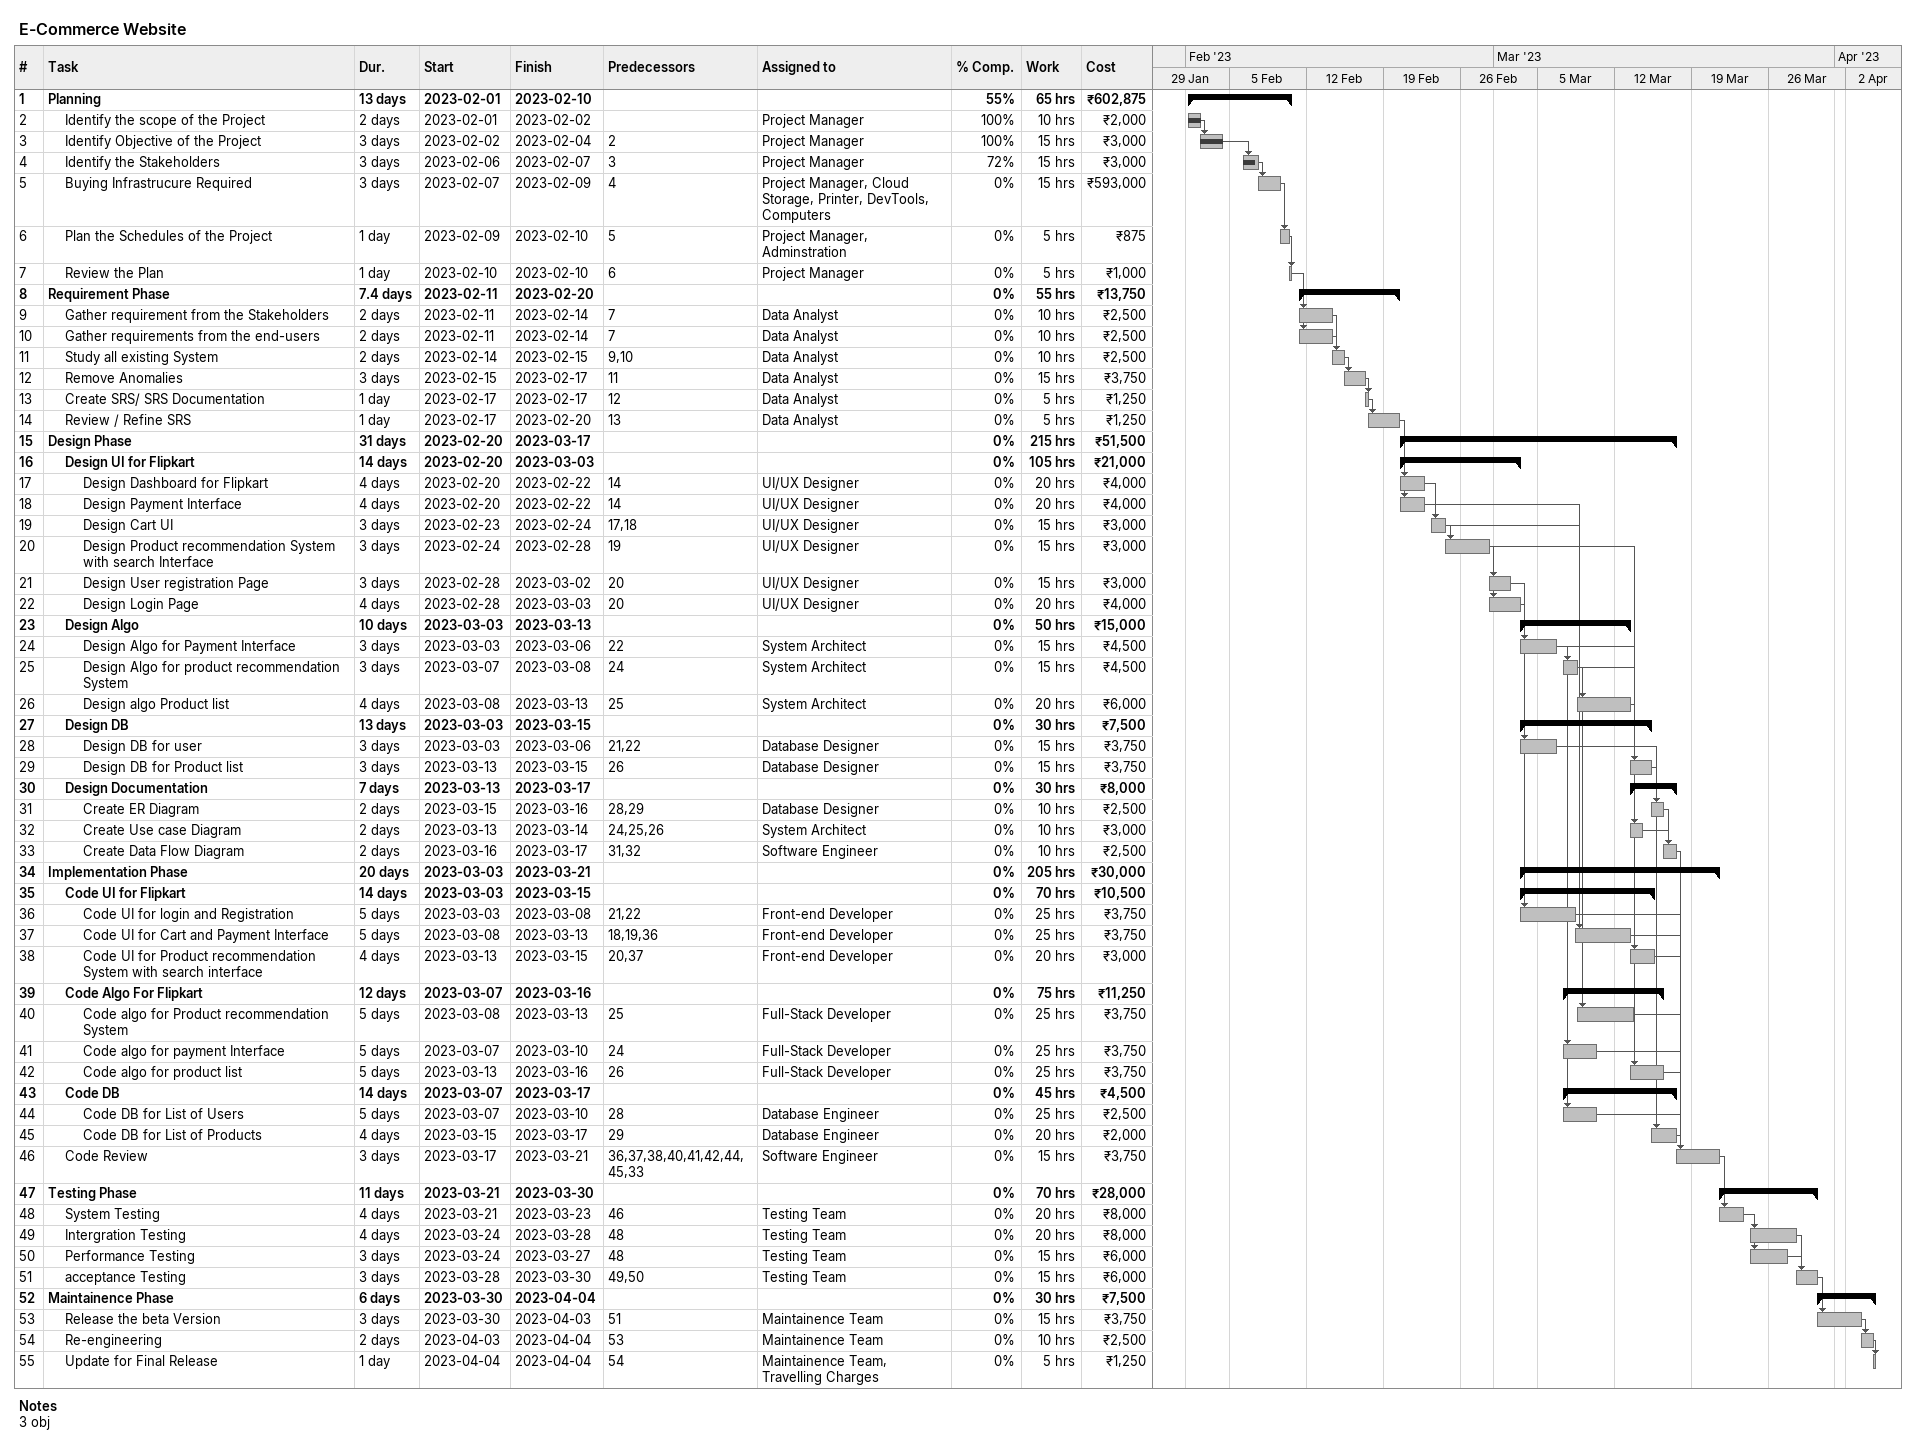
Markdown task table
E-Commerce Website

| ID | Level | Task | Duration | Start | Finish | Predecessors | Resources | % complete | Work (h) | Cost (₹) |
|---|---|---|---|---|---|---|---|---|---|---|
| 1 | 1 | **Planning** | 13d | 2023-02-01 | 2023-02-10 |  |  | 55 | 65 | 602875 |
| 2 | 2 | Identify the scope of the Project | 2d | 2023-02-01 | 2023-02-02 |  | Project Manager | 100 | 10 | 2000 |
| 3 | 2 | Identify Objective of the Project | 3d | 2023-02-02 | 2023-02-04 | 2 | Project Manager | 100 | 15 | 3000 |
| 4 | 2 | Identify the Stakeholders | 3d | 2023-02-06 | 2023-02-07 | 3 | Project Manager | 72 | 15 | 3000 |
| 5 | 2 | Buying Infrastrucure Required | 3d | 2023-02-07 | 2023-02-09 | 4 | Project Manager, Cloud Storage, Printer, DevTools, Computers | 0 | 15 | 593000 |
| 6 | 2 | Plan the Schedules of the Project | 1d | 2023-02-09 | 2023-02-10 | 5 | Project Manager, Adminstration | 0 | 5 | 875 |
| 7 | 2 | Review the Plan | 1d | 2023-02-10 | 2023-02-10 | 6 | Project Manager | 0 | 5 | 1000 |
| 8 | 1 | **Requirement Phase** | 7.4d | 2023-02-11 | 2023-02-20 |  |  | 0 | 55 | 13750 |
| 9 | 2 | Gather requirement from the Stakeholders | 2d | 2023-02-11 | 2023-02-14 | 7 | Data Analyst | 0 | 10 | 2500 |
| 10 | 2 | Gather requirements from the end-users | 2d | 2023-02-11 | 2023-02-14 | 7 | Data Analyst | 0 | 10 | 2500 |
| 11 | 2 | Study all existing System | 2d | 2023-02-14 | 2023-02-15 | 9, 10 | Data Analyst | 0 | 10 | 2500 |
| 12 | 2 | Remove Anomalies | 3d | 2023-02-15 | 2023-02-17 | 11 | Data Analyst | 0 | 15 | 3750 |
| 13 | 2 | Create SRS/ SRS Documentation | 1d | 2023-02-17 | 2023-02-17 | 12 | Data Analyst | 0 | 5 | 1250 |
| 14 | 2 | Review / Refine SRS | 1d | 2023-02-17 | 2023-02-20 | 13 | Data Analyst | 0 | 5 | 1250 |
| 15 | 1 | **Design Phase** | 31d | 2023-02-20 | 2023-03-17 |  |  | 0 | 215 | 51500 |
| 16 | 2 | **Design UI for Flipkart** | 14d | 2023-02-20 | 2023-03-03 |  |  | 0 | 105 | 21000 |
| 17 | 3 | Design Dashboard for Flipkart | 4d | 2023-02-20 | 2023-02-22 | 14 | UI/UX Designer | 0 | 20 | 4000 |
| 18 | 3 | Design Payment Interface | 4d | 2023-02-20 | 2023-02-22 | 14 | UI/UX Designer | 0 | 20 | 4000 |
| 19 | 3 | Design Cart UI | 3d | 2023-02-23 | 2023-02-24 | 17, 18 | UI/UX Designer | 0 | 15 | 3000 |
| 20 | 3 | Design Product recommendation System with search Interface | 3d | 2023-02-24 | 2023-02-28 | 19 | UI/UX Designer | 0 | 15 | 3000 |
| 21 | 3 | Design User registration Page | 3d | 2023-02-28 | 2023-03-02 | 20 | UI/UX Designer | 0 | 15 | 3000 |
| 22 | 3 | Design Login Page | 4d | 2023-02-28 | 2023-03-03 | 20 | UI/UX Designer | 0 | 20 | 4000 |
| 23 | 2 | **Design Algo** | 10d | 2023-03-03 | 2023-03-13 |  |  | 0 | 50 | 15000 |
| 24 | 3 | Design Algo for Payment Interface | 3d | 2023-03-03 | 2023-03-06 | 22 | System Architect | 0 | 15 | 4500 |
| 25 | 3 | Design Algo for product recommendation System | 3d | 2023-03-07 | 2023-03-08 | 24 | System Architect | 0 | 15 | 4500 |
| 26 | 3 | Design algo Product list | 4d | 2023-03-08 | 2023-03-13 | 25 | System Architect | 0 | 20 | 6000 |
| 27 | 2 | **Design DB** | 13d | 2023-03-03 | 2023-03-15 |  |  | 0 | 30 | 7500 |
| 28 | 3 | Design DB for user | 3d | 2023-03-03 | 2023-03-06 | 21, 22 | Database Designer | 0 | 15 | 3750 |
| 29 | 3 | Design DB for Product list | 3d | 2023-03-13 | 2023-03-15 | 26 | Database Designer | 0 | 15 | 3750 |
| 30 | 2 | **Design Documentation** | 7d | 2023-03-13 | 2023-03-17 |  |  | 0 | 30 | 8000 |
| 31 | 3 | Create ER Diagram | 2d | 2023-03-15 | 2023-03-16 | 28, 29 | Database Designer | 0 | 10 | 2500 |
| 32 | 3 | Create Use case Diagram | 2d | 2023-03-13 | 2023-03-14 | 24, 25, 26 | System Architect | 0 | 10 | 3000 |
| 33 | 3 | Create Data Flow Diagram | 2d | 2023-03-16 | 2023-03-17 | 31, 32 | Software Engineer | 0 | 10 | 2500 |
| 34 | 1 | **Implementation Phase** | 20d | 2023-03-03 | 2023-03-21 |  |  | 0 | 205 | 30000 |
| 35 | 2 | **Code UI for Flipkart** | 14d | 2023-03-03 | 2023-03-15 |  |  | 0 | 70 | 10500 |
| 36 | 3 | Code UI for login and Registration | 5d | 2023-03-03 | 2023-03-08 | 21, 22 | Front-end Developer | 0 | 25 | 3750 |
| 37 | 3 | Code UI for Cart and Payment Interface | 5d | 2023-03-08 | 2023-03-13 | 18, 19, 36 | Front-end Developer | 0 | 25 | 3750 |
| 38 | 3 | Code UI for Product recommendation System with search interface | 4d | 2023-03-13 | 2023-03-15 | 20, 37 | Front-end Developer | 0 | 20 | 3000 |
| 39 | 2 | **Code Algo For Flipkart** | 12d | 2023-03-07 | 2023-03-16 |  |  | 0 | 75 | 11250 |
| 40 | 3 | Code algo for Product recommendation System | 5d | 2023-03-08 | 2023-03-13 | 25 | Full-Stack Developer | 0 | 25 | 3750 |
| 41 | 3 | Code algo for payment Interface | 5d | 2023-03-07 | 2023-03-10 | 24 | Full-Stack Developer | 0 | 25 | 3750 |
| 42 | 3 | Code algo for product list | 5d | 2023-03-13 | 2023-03-16 | 26 | Full-Stack Developer | 0 | 25 | 3750 |
| 43 | 2 | **Code DB** | 14d | 2023-03-07 | 2023-03-17 |  |  | 0 | 45 | 4500 |
| 44 | 3 | Code DB for List of Users | 5d | 2023-03-07 | 2023-03-10 | 28 | Database Engineer | 0 | 25 | 2500 |
| 45 | 3 | Code DB for List of Products | 4d | 2023-03-15 | 2023-03-17 | 29 | Database Engineer | 0 | 20 | 2000 |
| 46 | 2 | Code Review | 3d | 2023-03-17 | 2023-03-21 | 36, 37, 38, 40, 41, 42, 44, 45, 33 | Software Engineer | 0 | 15 | 3750 |
| 47 | 1 | **Testing Phase** | 11d | 2023-03-21 | 2023-03-30 |  |  | 0 | 70 | 28000 |
| 48 | 2 | System Testing | 4d | 2023-03-21 | 2023-03-23 | 46 | Testing Team | 0 | 20 | 8000 |
| 49 | 2 | Intergration Testing | 4d | 2023-03-24 | 2023-03-28 | 48 | Testing Team | 0 | 20 | 8000 |
| 50 | 2 | Performance Testing | 3d | 2023-03-24 | 2023-03-27 | 48 | Testing Team | 0 | 15 | 6000 |
| 51 | 2 | acceptance Testing | 3d | 2023-03-28 | 2023-03-30 | 49, 50 | Testing Team | 0 | 15 | 6000 |
| 52 | 1 | **Maintainence Phase** | 6d | 2023-03-30 | 2023-04-04 |  |  | 0 | 30 | 7500 |
| 53 | 2 | Release the beta Version | 3d | 2023-03-30 | 2023-04-03 | 51 | Maintainence Team | 0 | 15 | 3750 |
| 54 | 2 | Re-engineering | 2d | 2023-04-03 | 2023-04-04 | 53 | Maintainence Team | 0 | 10 | 2500 |
| 55 | 2 | Update for Final Release | 1d | 2023-04-04 | 2023-04-04 | 54 | Maintainence Team, Travelling Charges | 0 | 5 | 1250 |

Notes
- 3: obj
